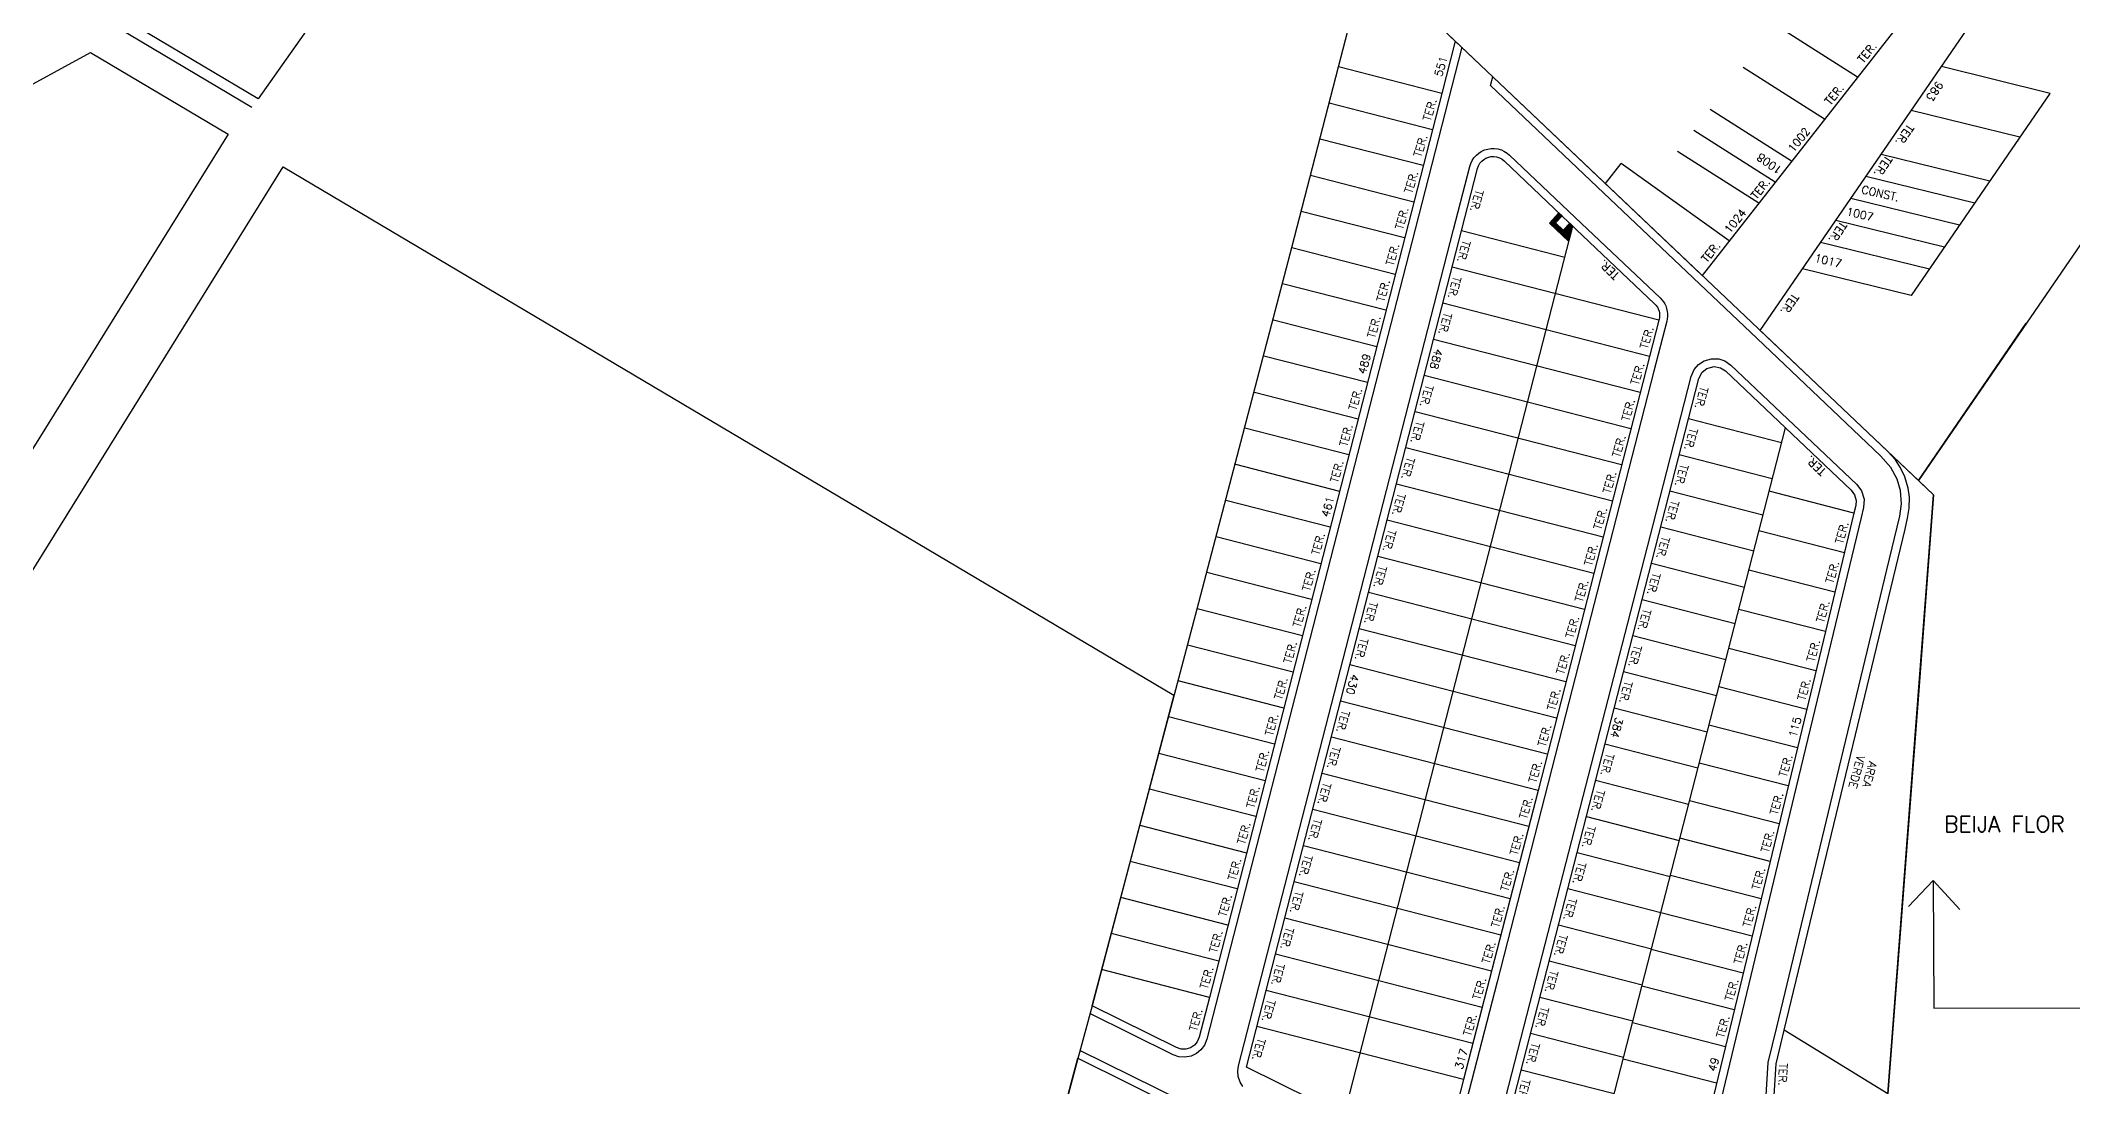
# Model space of a CAD drawing. Extents: x 714896 to 749292, y 8417558 to 8447149.
# Drawn here: x 741824 to 742204.8, y 8424963.1 to 8425159.1 of the extents above; entities that cross this region are included whole.
import ezdxf

# ---------------------------------------------------------------- set-up
doc = ezdxf.new("R2010")
doc.units = 0
doc.header["$MEASUREMENT"] = 0
for name, color, linetype in [('LOTE', 7, 'CONTINUOUS'), ('MEIO_FIO', 24, 'CONTINUOUS'), ('NUM-PORTA', 7, 'CONTINUOUS'), ('QUADRA', 6, 'CONTINUOUS'), ('TEXTO', 7, 'CONTINUOUS')]:
    doc.layers.add(name, color=color, linetype=linetype)
doc.styles.add('ROMANS', font='ROMANS.SHX', dxfattribs={"height": 1.5})

msp = doc.modelspace()

# ---------------------------------------------------------------- hatches: boundary and pattern name
at = {"layer": 'LOTE'}
h = msp.add_hatch(dxfattribs=at)
h.set_pattern_fill('ANSI31', angle=359.9206)
h.set_pattern_definition([(44.920573166, (-11632.25388, 1081.23226), (-0.0882657335488, 0.0885107918906), [])])
h.paths.add_polyline_path([(742111.2, 8425124.36), (742110.62, 8425124.91), (742109.38, 8425123.61), (742107.93, 8425124.98), (742109.17, 8425126.29), (742108.59, 8425126.84), (742106.8, 8425124.95), (742110.46, 8425121.48)])

# ---------------------------------------------------------------- linework, layer by layer
at = {"layer": 'LOTE', "color": 7}
for p, q in [((742108.59, 8425126.84, 536.84), (742109.17, 8425126.29, 536.84)), ((742110.62, 8425124.91, 536.84), (742111.2, 8425124.36, 536.84)), ((742174.15, 8424996.83), (742178.76, 8425001.71)), ((742178.76, 8425001.71), (742183.73, 8424996.24)), ((742178.76, 8425001.71), (742178.85, 8424977.76)), ((742178.85, 8424977.76), (742223.02, 8424977.83))]:
    msp.add_line(p, q, dxfattribs=at)
for points in [[(742164.55, 8425152.29), (742149.31, 8425161.97)], [(742158.38, 8425144.42), (742143.14, 8425154.09)], [(742200.67, 8425149.26), (742180.28, 8425154.29)], [(742152.21, 8425136.55), (742136.97, 8425146.22)], [(742195.02, 8425141.02), (742174.63, 8425146.04)], [(742174.67, 8425111.39), (742200.69, 8425149.26)], [(742149.13, 8425132.61), (742133.89, 8425142.29)], [(742189.36, 8425132.77), (742168.97, 8425137.8)], [(742186.53, 8425128.65), (742166.14, 8425133.67)], [(742183.69, 8425124.53), (742163.31, 8425129.55)], [(742180.86, 8425120.41), (742160.48, 8425125.43)], [(742178.03, 8425116.28), (742157.65, 8425121.3)], [(742174.63, 8425111.34), (742154.26, 8425116.36)]]:
    msp.add_lwpolyline(points, dxfattribs=at)
at = {"layer": 'LOTE', "elevation": 536.84}
for points in [[(742170.27, 8425082.1), (742096.2, 8425152.38), (742089.15, 8425159.07)], [(742086.63, 8425149.26), (742067.26, 8425154.24)], [(742065.52, 8425147.46), (742084.89, 8425142.49)], [(742083.14, 8425135.71), (742063.77, 8425140.68)], [(742062.03, 8425133.9), (742081.4, 8425128.93)], [(742079.66, 8425122.15), (742060.29, 8425127.12)], [(742068.35, 8424957.61), (742111.2, 8425124.36)], [(742109.69, 8425118.48), (742090.32, 8425123.46)], [(742058.55, 8425120.34), (742077.92, 8425115.37)], [(742127.32, 8425106.72), (742088.58, 8425116.68)], [(742076.17, 8425108.59), (742056.8, 8425113.57)], [(742125.58, 8425099.94), (742086.83, 8425109.9)], [(742055.06, 8425106.79), (742074.43, 8425101.81)], [(742072.69, 8425095.03), (742053.3, 8425100.01)], [(742123.83, 8425093.16), (742085.09, 8425103.12)], [(742122.09, 8425086.38), (742083.35, 8425096.34)], [(742051.51, 8425093.24), (742070.95, 8425088.25)], [(742120.35, 8425079.6), (742081.61, 8425089.56)], [(742069.2, 8425081.47), (742049.72, 8425086.48)], [(742112.32, 8424935.87), (742151.05, 8425086.56)], [(742150.33, 8425083.76), (742132.89, 8425088.24)], [(742118.61, 8425072.82), (742079.86, 8425082.78)], [(742148.58, 8425076.98), (742131.15, 8425081.46)], [(742047.93, 8425079.71), (742067.46, 8425074.69)], [(742116.86, 8425066.04), (742078.12, 8425076)], [(742146.84, 8425070.2), (742129.41, 8425074.68)], [(742163.9, 8425070.56), (742147.99, 8425074.65)], [(742065.72, 8425067.91), (742046.14, 8425072.94)], [(742044.35, 8425066.17), (742063.98, 8425061.13)], [(742115.12, 8425059.26), (742076.38, 8425069.22)], [(742145.1, 8425063.42), (742127.67, 8425067.9)], [(742162.11, 8425063.13), (742146.08, 8425067.25)], [(742113.38, 8425052.48), (742074.64, 8425062.44)], [(742062.23, 8425054.35), (742042.56, 8425059.41)], [(742143.36, 8425056.64), (742125.92, 8425061.12)], [(742160.33, 8425055.74), (742144.19, 8425059.88)], [(742111.64, 8425045.7), (742072.9, 8425055.66)], [(742124.18, 8425054.34), (742141.62, 8425049.86)], [(742060.49, 8425047.57), (742040.77, 8425052.64)], [(742158.55, 8425048.35), (742142.3, 8425052.52)], [(742109.89, 8425038.92), (742071.15, 8425048.88)], [(742139.87, 8425043.08), (742122.44, 8425047.56)], [(742038.98, 8425045.87), (742058.75, 8425040.79)], [(742156.78, 8425041.01), (742140.42, 8425045.21)], [(742057.01, 8425034.01), (742037.19, 8425039.1)], [(742108.15, 8425032.14), (742069.41, 8425042.1)], [(742138.13, 8425036.3), (742120.7, 8425040.78)], [(742106.41, 8425025.36), (742067.67, 8425035.32)], [(742155.04, 8425033.76), (742138.57, 8425038)], [(742055.26, 8425027.23), (742035.4, 8425032.34)], [(742136.39, 8425029.52), (742118.95, 8425034)], [(742104.67, 8425018.58), (742065.93, 8425028.54)], [(742153.3, 8425026.57), (742136.72, 8425030.83)], [(742033.61, 8425025.57), (742053.52, 8425020.45)], [(742134.65, 8425022.74), (742117.21, 8425027.22)], [(742102.92, 8425011.8), (742064.18, 8425021.76)], [(742132.9, 8425015.96), (742115.47, 8425020.44)], [(742151.58, 8425019.42), (742134.89, 8425023.71)], [(742051.78, 8425013.67), (742031.82, 8425018.8)], [(742149.87, 8425012.32), (742133.08, 8425016.64)], [(742101.18, 8425005.02), (742062.44, 8425014.98)], [(742113.73, 8425013.66), (742131.16, 8425009.18)], [(742030.03, 8425012.03), (742050.04, 8425006.89)], [(742148.18, 8425005.27), (742131.27, 8425009.62)], [(742048.29, 8425000.11), (742028.24, 8425005.27)], [(742099.44, 8424998.24), (742060.7, 8425008.2)], [(742129.42, 8425002.4), (742111.98, 8425006.88)], [(742097.7, 8424991.46), (742058.96, 8425001.42)], [(742146.49, 8424998.27), (742129.48, 8425002.65)], [(742046.55, 8424993.33), (742026.46, 8424998.5)], [(742144.8, 8424991.27), (742127.68, 8424995.62), (742110.24, 8425000.1)], [(742095.95, 8424984.68), (742057.21, 8424994.64)], [(742125.93, 8424988.84), (742108.5, 8424993.32)], [(742044.81, 8424986.55), (742024.67, 8424991.73)], [(742094.21, 8424977.9), (742055.47, 8424987.86)], [(742124.19, 8424982.06), (742106.76, 8424986.54)], [(742143.13, 8424984.32), (742125.91, 8424988.75)], [(742043.07, 8424979.77), (742022.86, 8424984.97)], [(742021.06, 8424978.2), (742018.36, 8424968.09)], [(742092.47, 8424971.13), (742053.73, 8424981.08)], [(742122.45, 8424975.28), (742105.01, 8424979.77)], [(742141.46, 8424977.42), (742124.14, 8424981.87)], [(742090.73, 8424964.35), (742051.99, 8424974.3)], [(742139.8, 8424970.51), (742122.37, 8424974.99)], [(742120.71, 8424968.5), (742103.27, 8424972.99)], [(742170.25, 8424961.71), (742150.83, 8424973.6)], [(742138.16, 8424963.71), (742120.63, 8424968.21)], [(742101.53, 8424966.21), (742118.96, 8424961.73)]]:
    msp.add_lwpolyline(points, dxfattribs=at)
at = {"layer": 'LOTE', "color": 7}
for points, elevation in [([(742146.05, 8425128.67), (742130.81, 8425138.35)], 10.13), ([(742140.5, 8425121.59), (742120.27, 8425136.13)], 10.13), ([(742108.59, 8425126.84), (742106.8, 8425124.95), (742110.46, 8425121.48)], 536.84), ([(742110.62, 8425124.91), (742109.38, 8425123.61), (742107.93, 8425124.98), (742109.17, 8425126.29)], 536.84)]:
    msp.add_lwpolyline(points, dxfattribs=dict(at, elevation=elevation))
at = {"layer": 'LOTE', "color": 7, "flags": 128}
msp.add_lwpolyline([(742117.32, 8425132.35), (742120.27, 8425136.13)], dxfattribs=at)
at = {"layer": 'MEIO_FIO', "color": 24, "linetype": 'CONTINUOUS', "elevation": -10.13}
msp.add_lwpolyline([(741863.59, 8425146.62), (741832.3, 8425165.17)], dxfattribs=at)
at = {"layer": 'MEIO_FIO', "elevation": 536.84}
for points in [[(742090.39, 8425157.89), (742081, 8425121.35), (742066.88, 8425066.41), (742042.6, 8424971.93), (742042.15, 8424970.81), (742041.48, 8424969.93), (742040.65, 8424969.25), (742039.63, 8424968.77), (742038.48, 8424968.56), (742037.33, 8424968.65), (742036.25, 8424969.02), (742020.66, 8424976.72)], [(742146.92, 8424953.2), (742147.83, 8424967.54), (742149.43, 8424974.17), (742159.13, 8425014.47), (742170.09, 8425059.95), (742172.51, 8425069.98), (742172.82, 8425072.3), (742172.62, 8425074.81), (742172, 8425076.95), (742170.84, 8425079.13), (742168.9, 8425081.33), (742145.77, 8425103.28), (742115.76, 8425131.75), (742095.78, 8425150.71), (742096.2, 8425152.38)], [(742049.34, 8424963.06), (742048.83, 8424963.89), (742048.48, 8424964.96), (742048.4, 8424965.97), (742048.54, 8424966.93), (742051.22, 8424977.35), (742071.44, 8425056.03), (742088.84, 8425123.73), (742091.88, 8425135.54), (742092.06, 8425136.11), (742092.34, 8425136.67), (742092.66, 8425137.15), (742093.12, 8425137.67), (742093.58, 8425138.06), (742094.03, 8425138.34), (742094.66, 8425138.64), (742095.29, 8425138.82), (742095.87, 8425138.91), (742096.48, 8425138.92), (742097.12, 8425138.84), (742097.81, 8425138.64), (742098.28, 8425138.43), (742098.89, 8425138.06), (742099.33, 8425137.69), (742112.83, 8425124.88), (742127.56, 8425110.91), (742127.9, 8425110.55), (742128.17, 8425110.2), (742128.43, 8425109.77), (742128.6, 8425109.42), (742128.77, 8425108.94), (742128.9, 8425108.38), (742128.95, 8425107.96), (742128.96, 8425107.5), (742128.9, 8425106.91), (742128.82, 8425106.53), (742126.41, 8425097.18), (742111.1, 8425037.58), (742096.99, 8424982.68), (742088.41, 8424949.29)], [(742096.97, 8424954.48), (742109.97, 8425005.07), (742126.24, 8425068.39), (742133.38, 8425096.17), (742133.94, 8425097.46), (742134.77, 8425098.42), (742135.83, 8425099.12), (742137.17, 8425099.51), (742138.55, 8425099.47), (742139.71, 8425099.09), (742140.84, 8425098.31), (742164.42, 8425075.93), (742165.32, 8425074.74), (742165.8, 8425073.15), (742165.7, 8425071.62), (742165.24, 8425069.71), (742153.08, 8425019.23), (742144.56, 8424983.86), (742132.98, 8424935.79)], [(742018.82, 8424969.82), (742037.97, 8424960.36)]]:
    msp.add_lwpolyline(points, dxfattribs=at)
at = {"layer": 'QUADRA', "color": 6}
for points in [[(742224.19, 8425280.26), (742193.53, 8425189.29), (742135.45, 8425115.14), (742084.04, 8425163.94), (742153.01, 8425240.36), (742180.06, 8425270.33), (742201.84, 8425294.46), (742224.19, 8425280.26)], [(742274.64, 8425269.91), (742259.27, 8425198.1), (742175.98, 8425076.69), (742146.34, 8425104.81), (742212.53, 8425201.29), (742235.53, 8425278.29), (742274.64, 8425269.91)], [(741796.71, 8425041.22), (741756.95, 8425115.21), (741833.3, 8425156.92), (741859.1, 8425141.62), (741796.71, 8425041.22)]]:
    msp.add_lwpolyline(points, close=True, dxfattribs=at)
at = {"layer": 'QUADRA', "color": 6, "linetype": 'CONTINUOUS', "elevation": -10.13}
msp.add_lwpolyline([(741833.82, 8425166.61), (741852.63, 8425195.38), (741888.9, 8425171.68), (741877.07, 8425165.66), (741864.75, 8425148.25)], close=True, dxfattribs=at)
at = {"layer": 'QUADRA', "elevation": 536.84}
for points in [[(742038.67, 8424970.08), (742037.77, 8424970.09), (742036.91, 8424970.36), (742021.06, 8424978.2), (742021.06, 8424978.2), (742040.77, 8425052.64), (742058.55, 8425120.34), (742067.26, 8425154.24), (742072.55, 8425174.82), (742089.15, 8425159.07), (742086.63, 8425149.26), (742044.81, 8424986.55), (742043.07, 8424979.77), (742041.15, 8424972.31), (742040.78, 8424971.46), (742040.26, 8424970.83), (742039.5, 8424970.33)], [(741901.04, 8424717.94), (741767.73, 8424783.08), (741770.07, 8424788.35), (741772.41, 8424803.24), (741784.94, 8424903.52), (741827.57, 8424928.16), (741815.23, 8425006.75), (741804.5, 8425026.73), (741806.75, 8425034.64), (741869.42, 8425135.49), (741947.93, 8425088.91), (742036.43, 8425036.41), (742021.06, 8424978.2), (742018.36, 8424968.09), (742010.66, 8424939.28), (741979.76, 8424876.47), (741938.91, 8424794.03), (741901.04, 8424717.94)], [(742131.6, 8424936.48), (742129.86, 8424929.25), (742127.97, 8424928.14), (742112.32, 8424935.87), (742095.83, 8424944.03), (742110.24, 8425000.1), (742124.18, 8425054.34), (742132.89, 8425088.24), (742134.84, 8425095.79), (742135.44, 8425096.97), (742136.33, 8425097.7), (742137.71, 8425098.05), (742138.87, 8425097.82), (742139.81, 8425097.22), (742151.05, 8425086.56), (742163.39, 8425074.85), (742164.03, 8425073.96), (742164.31, 8425072.94), (742164.24, 8425071.97), (742163.9, 8425070.56), (742158.55, 8425048.35), (742146.49, 8424998.27), (742134.88, 8424950.1), (742131.6, 8424936.48)]]:
    msp.add_lwpolyline(points, close=True, dxfattribs=at)
for points in [[(742068.35, 8424957.61), (742050.02, 8424966.67), (742055.47, 8424987.86), (742071.15, 8425048.88), (742085.09, 8425103.12), (742090.32, 8425123.46), (742093.33, 8425135.17), (742093.52, 8425135.69), (742093.77, 8425136.14), (742094.13, 8425136.56), (742094.5, 8425136.87), (742094.9, 8425137.11), (742095.42, 8425137.31), (742095.84, 8425137.4), (742096.41, 8425137.42), (742096.91, 8425137.35), (742097.44, 8425137.17), (742097.94, 8425136.9), (742098.3, 8425136.6), (742111.85, 8425123.75), (742126.52, 8425109.82), (742126.78, 8425109.55), (742127.04, 8425109.18), (742127.22, 8425108.83), (742127.36, 8425108.42), (742127.43, 8425108.1), (742127.46, 8425107.77), (742127.45, 8425107.47), (742127.43, 8425107.23), (742127.36, 8425106.9), (742127.32, 8425106.72), (742125.58, 8425099.94), (742104.67, 8425018.58), (742090.73, 8424964.35), (742088.98, 8424957.57)], [(742147.31, 8424935.61), (742149.32, 8424967.32), (742150.83, 8424973.6), (742173.47, 8425067.57), (742173.96, 8425069.62), (742174.27, 8425071.46), (742174.3, 8425073.55), (742174.07, 8425075.23), (742173.44, 8425077.38), (742172.64, 8425079.06), (742171.66, 8425080.55), (742170.27, 8425082.1), (742178.83, 8425073.98), (742176.03, 8425037.3), (742170.25, 8424961.71)], [(742010.47, 8424938.59), (742018.43, 8424968.35), (742018.43, 8424968.35), (742037.3, 8424959.02)]]:
    msp.add_lwpolyline(points, dxfattribs=at)
at = {"layer": 'QUADRA', "color": 6}
msp.add_lwpolyline([(742207.04, 8424912.39), (742204.44, 8424913.79), (742199.08, 8424917.44), (742190.06, 8424925.11), (742179.91, 8424934.98), (742176.89, 8424937.25), (742168.93, 8424944.36), (742170.25, 8424961.71), (742178.83, 8425073.98), (742175.98, 8425076.69), (742196.19, 8425106.15)], dxfattribs=at)

# ---------------------------------------------------------------- texts
at = {"layer": 'NUM-PORTA', "style": 'ROMANS'}
for s, rotation, p in [('551', 73.5894, (742086.65, 8425152.25, -272.47)), ('983', 236.1181, (742179.48, 8425151.69, -486.17)), ('1002', 51.1788, (742152.54, 8425138.08, -486.17)), ('1008', 145.1978, (742150.58, 8425135.23, -486.17)), ('1024', 51.1788, (742140.62, 8425122.85, -486.17)), ('1007', 347.2876, (742162.37, 8425126.43, -486.17)), ('1017', 347.2876, (742156.39, 8425117.71, -486.17)), ('489', 74.6892, (742072.34, 8425096.47, -272.47)), ('488', 254.6892, (742085.37, 8425101.5, -272.47)), ('461', 74.6892, (742065.47, 8425069.7, -272.47)), ('430', 254.6892, (742069.68, 8425040.48, -272.47)), ('384', 254.6892, (742119.23, 8425032.39, -272.47)), ('115', 74.4974, (742153.05, 8425028.38, -272.47)), ('317', 74.0357, (742090.49, 8424966.16, -272.47)), ('49', 74.4974, (742137.97, 8424965.77, -272.47))]:
    msp.add_text(s, height=1.5, rotation=rotation, dxfattribs=at).set_placement(p)
at = {"layer": 'TEXTO', "style": 'ROMANS'}
for s, rotation, p in [('TER.', 51.1788, (742165.63, 8425154.79, -486.17)), ('TER.', 51.1788, (742159.46, 8425146.91, -486.17)), ('TER.', 73.5894, (742084.51, 8425143.95, -272.47)), ('TER.', 236.1181, (742173.95, 8425143.62, -486.17)), ('TER.', 73.5894, (742082.77, 8425137.17, -272.47)), ('TER.', 236.1181, (742169.9, 8425137.72, -486.17)), ('TER.', 73.5894, (742081.03, 8425130.39, -272.47)), ('TER.', 254.6892, (742093.03, 8425131.32, -272.47)), ('TER.', 51.1788, (742145.63, 8425129.25, -486.17)), ('CONST.', 347.2876, (742165.2, 8425130.55, -486.17)), ('TER.', 74.6892, (742079.31, 8425123.59, -272.47)), ('TER.', 236.1181, (742161.41, 8425125.35, -486.17)), ('TER.', 74.6892, (742077.57, 8425116.81, -272.47)), ('TER.', 254.6892, (742090.59, 8425121.84, -272.47)), ('TER.', 51.1788, (742136.32, 8425117.37, -486.17)), ('TER.', 136.278, (742120.06, 8425115.3, -272.47)), ('TER.', 74.6892, (742075.83, 8425110.03, -272.47)), ('TER.', 254.6892, (742088.85, 8425115.06, -272.47)), ('TER.', 236.1181, (742152.4, 8425111.88, -486.17)), ('TER.', 254.6892, (742087.11, 8425108.28, -272.47)), ('TER.', 74.6892, (742074.09, 8425103.25, -272.47)), ('TER.', 74.0357, (742125.2, 8425101.22, -272.47)), ('TER.', 74.0357, (742123.46, 8425094.44, -272.47)), ('TER.', 74.6892, (742070.6, 8425089.69, -272.47)), ('TER.', 254.6892, (742083.62, 8425094.72, -272.47)), ('TER.', 254.6892, (742135.16, 8425094.4, -272.47)), ('TER.', 74.0357, (742121.72, 8425087.66, -272.47)), ('TER.', 74.6892, (742068.86, 8425082.91, -272.47)), ('TER.', 254.6892, (742081.88, 8425087.94, -272.47)), ('TER.', 74.0357, (742119.97, 8425080.88, -272.47)), ('TER.', 254.6892, (742133.17, 8425086.63, -272.47)), ('TER.', 136.278, (742158.81, 8425078.54, -272.47)), ('TER.', 74.6892, (742067.12, 8425076.13, -272.47)), ('TER.', 254.6892, (742080.14, 8425081.16, -272.47)), ('TER.', 74.0357, (742118.23, 8425074.1, -272.47)), ('TER.', 254.6892, (742131.42, 8425079.85, -272.47)), ('TER.', 254.6892, (742078.4, 8425074.38, -272.47)), ('TER.', 74.0357, (742116.49, 8425067.32, -272.47)), ('TER.', 254.6892, (742129.68, 8425073.07, -272.47)), ('TER.', 74.6892, (742063.63, 8425062.57, -272.47)), ('TER.', 254.6892, (742076.65, 8425067.6, -272.47)), ('TER.', 254.6892, (742127.94, 8425066.29, -272.47)), ('TER.', 74.4974, (742161.79, 8425064.66, -272.47)), ('TER.', 74.0357, (742114.75, 8425060.54, -272.47)), ('TER.', 74.6892, (742061.89, 8425055.79, -272.47)), ('TER.', 254.6892, (742074.91, 8425060.82, -272.47)), ('TER.', 254.6892, (742126.2, 8425059.51, -272.47)), ('TER.', 74.4974, (742160.01, 8425057.27, -272.47)), ('TER.', 74.0357, (742113, 8425053.76, -272.47)), ('TER.', 74.6892, (742060.15, 8425049.01, -272.47)), ('TER.', 254.6892, (742073.17, 8425054.04, -272.47)), ('TER.', 74.0357, (742111.26, 8425046.98, -272.47)), ('TER.', 254.6892, (742124.45, 8425052.73, -272.47)), ('TER.', 74.4974, (742158.23, 8425049.88, -272.47)), ('TER.', 254.6892, (742071.43, 8425047.26, -272.47)), ('TER.', 74.6892, (742058.4, 8425042.23, -272.47)), ('TER.', 74.0357, (742109.52, 8425040.2, -272.47)), ('TER.', 254.6892, (742122.71, 8425045.95, -272.47)), ('TER.', 74.4974, (742156.46, 8425042.54, -272.47)), ('TER.', 74.6892, (742056.66, 8425035.45, -272.47)), ('TER.', 74.4974, (742154.72, 8425035.3, -272.47)), ('TER.', 74.0357, (742107.78, 8425033.42, -272.47)), ('TER.', 254.6892, (742120.97, 8425039.17, -272.47)), ('TER.', 74.6892, (742054.92, 8425028.67, -272.47)), ('TER.', 254.6892, (742067.94, 8425033.7, -272.47)), ('TER.', 74.0357, (742106.03, 8425026.64, -272.47)), ('TER.', 74.6892, (742053.18, 8425021.9, -272.47)), ('TER.', 254.6892, (742066.2, 8425026.93, -272.47)), ('TER.', 254.6892, (742117.49, 8425025.61, -272.47)), ('TER.', 74.4974, (742151.26, 8425020.96, -272.47)), ('VERDE', 255.1672, (742164.52, 8425025.28, 536.84)), ('AREA', 255.1672, (742166.74, 8425024.1, 536.84)), ('TER.', 74.0357, (742104.29, 8425019.86, -272.47)), ('TER.', 74.6892, (742051.43, 8425015.12, -272.47)), ('TER.', 254.6892, (742064.46, 8425020.15, -272.47)), ('TER.', 74.0357, (742102.55, 8425013.08, -272.47)), ('TER.', 254.6892, (742115.74, 8425018.83, -272.47)), ('TER.', 74.4974, (742149.55, 8425013.86, -272.47)), ('TER.', 254.6892, (742062.71, 8425013.37, -272.47)), ('TER.', 74.6892, (742049.69, 8425008.34, -272.47)), ('TER.', 74.0357, (742100.81, 8425006.3, -272.47)), ('TER.', 254.6892, (742114, 8425012.05, -272.47)), ('TER.', 74.4974, (742147.85, 8425006.81, -272.47)), ('TER.', 74.6892, (742047.95, 8425001.56, -272.47)), ('TER.', 254.6892, (742060.97, 8425006.59, -272.47)), ('TER.', 254.6892, (742112.26, 8425005.27, -272.47)), ('TER.', 74.0357, (742099.06, 8424999.52, -272.47)), ('TER.', 74.4974, (742146.17, 8424999.81, -272.47)), ('TER.', 74.6892, (742046.21, 8424994.78, -272.47)), ('TER.', 254.6892, (742059.23, 8424999.81, -272.47)), ('TER.', 254.6892, (742110.52, 8424998.49, -272.47)), ('TER.', 74.0357, (742097.32, 8424992.74, -272.47)), ('TER.', 74.4974, (742144.48, 8424992.81, -272.47)), ('TER.', 74.6892, (742044.46, 8424988, -272.47)), ('TER.', 254.6892, (742057.49, 8424993.03, -272.47)), ('TER.', 74.0357, (742095.58, 8424985.96, -272.47)), ('TER.', 254.6892, (742108.77, 8424991.71, -272.47)), ('TER.', 74.4974, (742142.8, 8424985.86, -272.47)), ('TER.', 254.6892, (742055.74, 8424986.25, -272.47)), ('TER.', 74.6892, (742042.72, 8424981.22, -272.47)), ('TER.', 74.0357, (742093.84, 8424979.18, -272.47)), ('TER.', 254.6892, (742107.03, 8424984.93, -272.47)), ('TER.', 74.4974, (742141.14, 8424978.95, -272.47)), ('TER.', 254.6892, (742054, 8424979.47, -272.47)), ('TER.', 74.6892, (742040.69, 8424973.32, -272.47)), ('TER.', 74.0357, (742092.09, 8424972.4, -272.47)), ('TER.', 254.6892, (742105.29, 8424978.15, -272.47)), ('TER.', 74.4974, (742139.48, 8424972.05, -272.47)), ('TER.', 254.6892, (742052.14, 8424972.23, -272.47)), ('TER.', 254.6892, (742103.55, 8424971.37, -272.47)), ('TER.', 267.0697, (742149.93, 8424967.46, 536.84)), ('TER.', 254.6892, (742101.8, 8424964.59, -272.47))]:
    msp.add_text(s, height=1.5, rotation=rotation, dxfattribs=at).set_placement(p)
msp.add_text('BEIJA FLOR', height=3, dxfattribs=at).set_placement((742180.8, 8425010.77))

doc.saveas('drawing.dxf')
